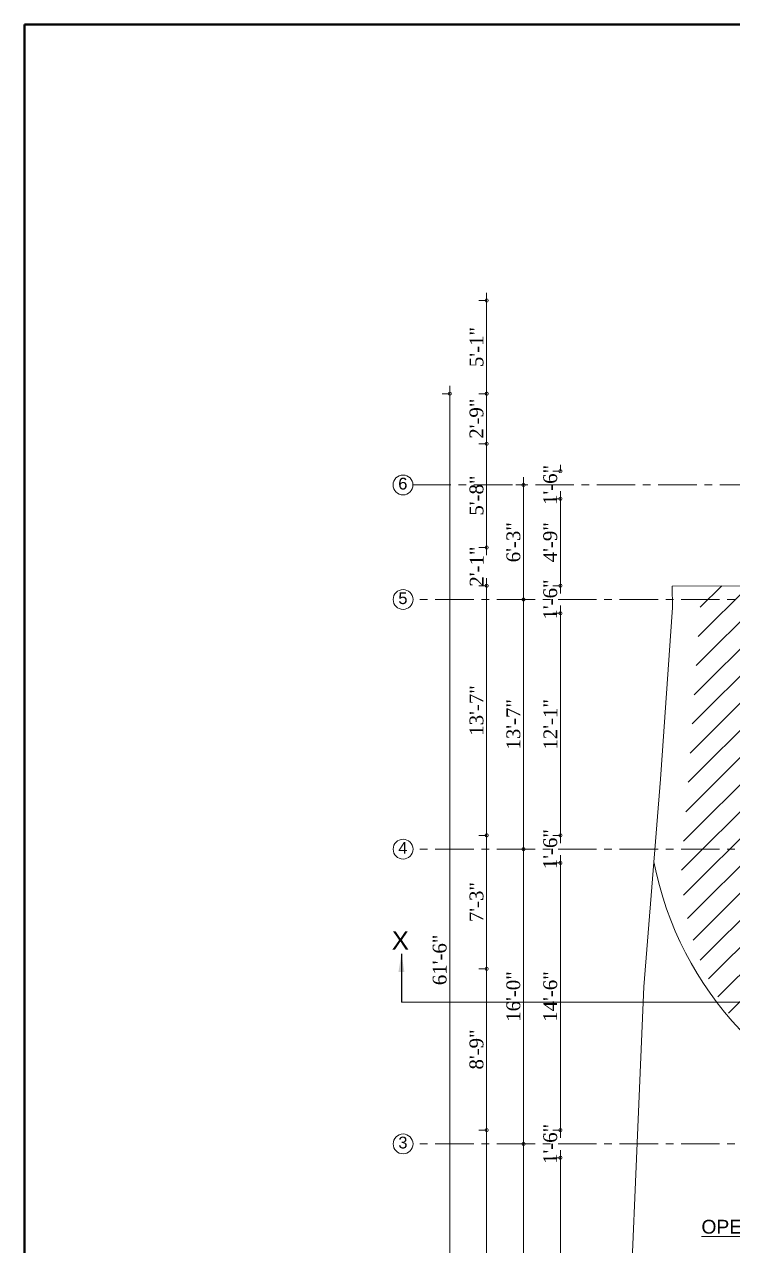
# Model space of a CAD drawing. Header units: inches. Extents: x 5223 to 201172, y -52570 to -12314.
# Drawn here: x 195852 to 196313, y -51947 to -51152 of the extents above; entities that cross this region are included whole.
import ezdxf

# ---------------------------------------------------------------- set-up
doc = ezdxf.new("R2010")
doc.units = ezdxf.units.IN
doc.header["$LTSCALE"] = 20
doc.header["$MEASUREMENT"] = 0
doc.header["$PDMODE"] = 98
doc.linetypes.add('CENTER', pattern=[2, 1.25, -0.25, 0.25, -0.25])
for name, color, linetype, lineweight in [('border', 242, 'Continuous', 40), ('CL', 252, 'CENTER', 5), ('D-DIM', 5, 'Continuous', 13), ('Dim', 7, 'Continuous', 9), ('Dimention', 77, 'Continuous', 9), ('ha', 253, 'Continuous', 5), ('leader lines', 191, 'Continuous', 9), ('Stair', 34, 'Continuous', 9), ('T-TEXT', 7, 'Continuous', 13), ('text', 247, 'Continuous', 13)]:
    doc.layers.add(name, color=color, linetype=linetype, lineweight=lineweight)
doc.styles.get("Standard").update_dxf_attribs({"font": 'ARIALN.TTF'})
doc.styles.add('Times', font='times.ttf')
doc.dimstyles.new('D100', dxfattribs={"dimtxt": 8, "dimasz": 9, "dimexe": 5, "dimexo": 5, "dimgap": 2, "dimtad": 1, "dimdec": 0, "dimzin": 3, "dimdsep": 46, "dimlunit": 4, "dimtxsty": 'Times', "dimblk": 'DOTSMALL', "dimcen": 0.09, "dimdle": 5, "dimaunit": 1, "dimadec": 3, "dimazin": 0, "dimtfac": 1, "dimtdec": 0, "dimtix": 1, "dimtofl": 0, "dimtmove": 1, "dimatfit": 0, "dimfxl": 1, "dimtolj": 1, "dimtzin": 0, "dimarcsym": 0})
doc.dimstyles.get("Standard").update_dxf_attribs({"dimtxt": 12, "dimasz": 9, "dimexe": 6, "dimexo": 12, "dimgap": 0.09, "dimtad": 0, "dimdec": 0, "dimzin": 0, "dimdsep": 46, "dimlunit": 4, "dimtxsty": 'Standard', "dimcen": 3, "dimadec": 0, "dimazin": 0, "dimtfac": 1, "dimtdec": 0, "dimtofl": 0, "dimtmove": 0, "dimatfit": 3, "dimfxl": 1, "dimtolj": 1, "dimtzin": 0, "dimarcsym": 0})

# ---------------------------------------------------------------- blocks, each defined once
blk = doc.blocks.new('_DotSmall')
at = {"layer": 'Dimention', "color": 0, "const_width": 0.5}
blk.add_lwpolyline([(-0.0625, 0, 1), (0.0625, 0, 1)], format="xyb", close=True, dxfattribs=at)
blk = doc.blocks.new('*D46')
at = {"layer": 'Defpoints', "color": 0, "transparency": 16777216}
for p in [(196128.76, -51392.26), (196128.76, -52129.96), (196128.76, -52129.96)]:
    blk.add_point(p, dxfattribs=at)
at = {"layer": 'Dim', "color": 0, "lineweight": 5, "transparency": 16777216}
for p, q in [((196128.76, -51392.26), (196123.76, -51392.26)), ((196128.76, -51387.26), (196128.76, -52134.96)), ((196128.76, -52129.96), (196123.76, -52129.96))]:
    blk.add_line(p, q, dxfattribs=at)
at = {"layer": 'Dim', "color": 0, "lineweight": 5, "transparency": 16777216, "xscale": 4, "yscale": 4, "zscale": 4}
for p, rotation in [((196128.76, -51392.26), 90), ((196128.76, -52129.96), 270)]:
    blk.add_blockref('_DotSmall', p, dxfattribs=dict(at, rotation=rotation))
at = {"layer": 'Dim', "color": 0, "transparency": 16777216, "insert": (196122.19, -51761.11), "char_height": 9, "attachment_point": 5, "rotation": 90, "style": 'Times'}
blk.add_mtext('\\A1;61\'-6"', dxfattribs=at)
blk = doc.blocks.new('*D129')
at = {"layer": 'Defpoints', "color": 0, "transparency": 16777216}
for p in [(196200.76, -51889.96), (196200.76, -51889.96), (196200.76, -52111.96)]:
    blk.add_point(p, dxfattribs=at)
at = {"layer": 'Dim', "color": 0, "lineweight": 5, "transparency": 16777216}
for p, q in [((196200.76, -52116.96), (196200.76, -51884.96)), ((196200.76, -51889.96), (196195.76, -51889.96)), ((196200.76, -52111.96), (196195.76, -52111.96))]:
    blk.add_line(p, q, dxfattribs=at)
at = {"layer": 'Dim', "color": 0, "lineweight": 5, "transparency": 16777216, "xscale": 4, "yscale": 4, "zscale": 4}
for p, rotation in [((196200.76, -51889.96), 90), ((196200.76, -52111.96), 270)]:
    blk.add_blockref('_DotSmall', p, dxfattribs=dict(at, rotation=rotation))
at = {"layer": 'Dim', "color": 0, "transparency": 16777216, "insert": (196194.19, -52000.96), "char_height": 9, "attachment_point": 5, "rotation": 90, "style": 'Times'}
blk.add_mtext('\\A1;18\'-6"', dxfattribs=at)
blk = doc.blocks.new('*D130')
at = {"layer": 'Defpoints', "color": 0, "transparency": 16777216}
for p in [(196200.76, -51871.96), (196200.76, -51871.96), (196200.76, -51889.96)]:
    blk.add_point(p, dxfattribs=at)
at = {"layer": 'Dim', "color": 0, "lineweight": 5, "transparency": 16777216}
for p, q in [((196200.76, -51871.96), (196200.76, -51867.96)), ((196200.76, -51871.96), (196195.76, -51871.96)), ((196200.76, -51889.96), (196195.76, -51889.96)), ((196200.76, -51889.96), (196200.76, -51893.96))]:
    blk.add_line(p, q, dxfattribs=at)
at = {"layer": 'Dim', "color": 0, "lineweight": 5, "transparency": 16777216, "xscale": 4, "yscale": 4, "zscale": 4}
for p, rotation in [((196200.76, -51871.96), 270), ((196200.76, -51889.96), 90)]:
    blk.add_blockref('_DotSmall', p, dxfattribs=dict(at, rotation=rotation))
at = {"layer": 'Dim', "color": 0, "transparency": 16777216, "insert": (196194.19, -51880.96), "char_height": 9, "attachment_point": 5, "rotation": 90, "style": 'Times'}
blk.add_mtext('\\A1;1\'-6"', dxfattribs=at)
blk = doc.blocks.new('*D131')
at = {"layer": 'Defpoints', "color": 0, "transparency": 16777216}
for p in [(196200.76, -51697.96), (196200.76, -51697.96), (196200.76, -51871.96)]:
    blk.add_point(p, dxfattribs=at)
at = {"layer": 'Dim', "color": 0, "lineweight": 5, "transparency": 16777216}
for p, q in [((196200.76, -51876.96), (196200.76, -51692.96)), ((196200.76, -51697.96), (196195.76, -51697.96)), ((196200.76, -51871.96), (196195.76, -51871.96))]:
    blk.add_line(p, q, dxfattribs=at)
at = {"layer": 'Dim', "color": 0, "lineweight": 5, "transparency": 16777216, "xscale": 4, "yscale": 4, "zscale": 4}
for p, rotation in [((196200.76, -51697.96), 90), ((196200.76, -51871.96), 270)]:
    blk.add_blockref('_DotSmall', p, dxfattribs=dict(at, rotation=rotation))
at = {"layer": 'Dim', "color": 0, "transparency": 16777216, "insert": (196194.19, -51784.96), "char_height": 9, "attachment_point": 5, "rotation": 90, "style": 'Times'}
blk.add_mtext('\\A1;14\'-6"', dxfattribs=at)
blk = doc.blocks.new('*D132')
at = {"layer": 'Defpoints', "color": 0, "transparency": 16777216}
for p in [(196200.76, -51679.96), (196200.76, -51679.96), (196200.76, -51697.96)]:
    blk.add_point(p, dxfattribs=at)
at = {"layer": 'Dim', "color": 0, "lineweight": 5, "transparency": 16777216}
for p, q in [((196200.76, -51679.96), (196195.76, -51679.96)), ((196200.76, -51679.96), (196200.76, -51675.96)), ((196200.76, -51697.96), (196195.76, -51697.96)), ((196200.76, -51697.96), (196200.76, -51701.96))]:
    blk.add_line(p, q, dxfattribs=at)
at = {"layer": 'Dim', "color": 0, "lineweight": 5, "transparency": 16777216, "xscale": 4, "yscale": 4, "zscale": 4}
for p, rotation in [((196200.76, -51679.96), 270), ((196200.76, -51697.96), 90)]:
    blk.add_blockref('_DotSmall', p, dxfattribs=dict(at, rotation=rotation))
at = {"layer": 'Dim', "color": 0, "transparency": 16777216, "insert": (196194.19, -51688.96), "char_height": 9, "attachment_point": 5, "rotation": 90, "style": 'Times'}
blk.add_mtext('\\A1;1\'-6"', dxfattribs=at)
blk = doc.blocks.new('*D133')
at = {"layer": 'Defpoints', "color": 0, "transparency": 16777216}
for p in [(196200.76, -51535.34), (196200.76, -51535.34), (196200.76, -51679.96)]:
    blk.add_point(p, dxfattribs=at)
at = {"layer": 'Dim', "color": 0, "lineweight": 5, "transparency": 16777216}
for p, q in [((196200.76, -51535.34), (196195.76, -51535.34)), ((196200.76, -51684.96), (196200.76, -51530.34)), ((196200.76, -51679.96), (196195.76, -51679.96))]:
    blk.add_line(p, q, dxfattribs=at)
at = {"layer": 'Dim', "color": 0, "lineweight": 5, "transparency": 16777216, "xscale": 4, "yscale": 4, "zscale": 4}
for p, rotation in [((196200.76, -51535.34), 90), ((196200.76, -51679.96), 270)]:
    blk.add_blockref('_DotSmall', p, dxfattribs=dict(at, rotation=rotation))
at = {"layer": 'Dim', "color": 0, "transparency": 16777216, "insert": (196194.26, -51607.65), "char_height": 9, "attachment_point": 5, "rotation": 90, "style": 'Times'}
blk.add_mtext('\\A1;12\'-1"', dxfattribs=at)
blk = doc.blocks.new('*D134')
at = {"layer": 'Defpoints', "color": 0, "transparency": 16777216}
for p in [(196200.76, -51517.34), (196200.76, -51517.34), (196200.76, -51535.34)]:
    blk.add_point(p, dxfattribs=at)
at = {"layer": 'Dim', "color": 0, "lineweight": 5, "transparency": 16777216}
for p, q in [((196200.76, -51517.34), (196200.76, -51513.34)), ((196200.76, -51517.34), (196195.76, -51517.34)), ((196200.76, -51535.34), (196195.76, -51535.34)), ((196200.76, -51535.34), (196200.76, -51539.34))]:
    blk.add_line(p, q, dxfattribs=at)
at = {"layer": 'Dim', "color": 0, "lineweight": 5, "transparency": 16777216, "xscale": 4, "yscale": 4, "zscale": 4}
for p, rotation in [((196200.76, -51517.34), 270), ((196200.76, -51535.34), 90)]:
    blk.add_blockref('_DotSmall', p, dxfattribs=dict(at, rotation=rotation))
at = {"layer": 'Dim', "color": 0, "transparency": 16777216, "insert": (196194.19, -51526.34), "char_height": 9, "attachment_point": 5, "rotation": 90, "style": 'Times'}
blk.add_mtext('\\A1;1\'-6"', dxfattribs=at)
blk = doc.blocks.new('*D135')
at = {"layer": 'Defpoints', "color": 0, "transparency": 16777216}
for p in [(196200.76, -51460.72), (196200.76, -51460.72), (196200.76, -51517.34)]:
    blk.add_point(p, dxfattribs=at)
at = {"layer": 'Dim', "color": 0, "lineweight": 5, "transparency": 16777216}
for p, q in [((196200.76, -51522.34), (196200.76, -51455.72)), ((196200.76, -51460.72), (196195.76, -51460.72)), ((196200.76, -51517.34), (196195.76, -51517.34))]:
    blk.add_line(p, q, dxfattribs=at)
at = {"layer": 'Dim', "color": 0, "lineweight": 5, "transparency": 16777216, "xscale": 4, "yscale": 4, "zscale": 4}
for p, rotation in [((196200.76, -51460.72), 90), ((196200.76, -51517.34), 270)]:
    blk.add_blockref('_DotSmall', p, dxfattribs=dict(at, rotation=rotation))
at = {"layer": 'Dim', "color": 0, "transparency": 16777216, "insert": (196194.17, -51489.03), "char_height": 9, "attachment_point": 5, "rotation": 90, "style": 'Times'}
blk.add_mtext('\\A1;4\'-9"', dxfattribs=at)
blk = doc.blocks.new('*D136')
at = {"layer": 'Defpoints', "color": 0, "transparency": 16777216}
for p in [(196200.76, -51442.72), (196200.76, -51442.72), (196200.76, -51460.72)]:
    blk.add_point(p, dxfattribs=at)
at = {"layer": 'Dim', "color": 0, "lineweight": 5, "transparency": 16777216}
for p, q in [((196200.76, -51442.72), (196200.76, -51438.72)), ((196200.76, -51442.72), (196195.76, -51442.72)), ((196200.76, -51460.72), (196195.76, -51460.72)), ((196200.76, -51460.72), (196200.76, -51464.72))]:
    blk.add_line(p, q, dxfattribs=at)
at = {"layer": 'Dim', "color": 0, "lineweight": 5, "transparency": 16777216, "xscale": 4, "yscale": 4, "zscale": 4}
for p, rotation in [((196200.76, -51442.72), 270), ((196200.76, -51460.72), 90)]:
    blk.add_blockref('_DotSmall', p, dxfattribs=dict(at, rotation=rotation))
at = {"layer": 'Dim', "color": 0, "transparency": 16777216, "insert": (196194.19, -51451.72), "char_height": 9, "attachment_point": 5, "rotation": 90, "style": 'Times'}
blk.add_mtext('\\A1;1\'-6"', dxfattribs=at)
blk = doc.blocks.new('*D137')
at = {"layer": 'Defpoints', "color": 0, "transparency": 16777216}
for p in [(196176.76, -51451.72), (196176.76, -51526.34), (196176.76, -51526.34)]:
    blk.add_point(p, dxfattribs=at)
at = {"layer": 'Dim', "color": 0, "lineweight": 5, "transparency": 16777216}
for p, q in [((196176.76, -51446.72), (196176.76, -51531.34)), ((196176.76, -51451.72), (196171.76, -51451.72)), ((196176.76, -51526.34), (196171.76, -51526.34))]:
    blk.add_line(p, q, dxfattribs=at)
at = {"layer": 'Dim', "color": 0, "lineweight": 5, "transparency": 16777216, "xscale": 4, "yscale": 4, "zscale": 4}
for p, rotation in [((196176.76, -51451.72), 90), ((196176.76, -51526.34), 270)]:
    blk.add_blockref('_DotSmall', p, dxfattribs=dict(at, rotation=rotation))
at = {"layer": 'Dim', "color": 0, "transparency": 16777216, "insert": (196170.19, -51489.03), "char_height": 9, "attachment_point": 5, "rotation": 90, "style": 'Times'}
blk.add_mtext('\\A1;6\'-3"', dxfattribs=at)
blk = doc.blocks.new('*D138')
at = {"layer": 'Defpoints', "color": 0, "transparency": 16777216}
for p in [(196176.76, -51526.34), (196176.76, -51688.96), (196176.76, -51688.96)]:
    blk.add_point(p, dxfattribs=at)
at = {"layer": 'Dim', "color": 0, "lineweight": 5, "transparency": 16777216}
for p, q in [((196176.76, -51521.34), (196176.76, -51693.96)), ((196176.76, -51526.34), (196171.76, -51526.34)), ((196176.76, -51688.96), (196171.76, -51688.96))]:
    blk.add_line(p, q, dxfattribs=at)
at = {"layer": 'Dim', "color": 0, "lineweight": 5, "transparency": 16777216, "xscale": 4, "yscale": 4, "zscale": 4}
for p, rotation in [((196176.76, -51526.34), 90), ((196176.76, -51688.96), 270)]:
    blk.add_blockref('_DotSmall', p, dxfattribs=dict(at, rotation=rotation))
at = {"layer": 'Dim', "color": 0, "transparency": 16777216, "insert": (196170.17, -51607.65), "char_height": 9, "attachment_point": 5, "rotation": 90, "style": 'Times'}
blk.add_mtext('\\A1;13\'-7"', dxfattribs=at)
blk = doc.blocks.new('*D139')
at = {"layer": 'Defpoints', "color": 0, "transparency": 16777216}
for p in [(196176.76, -51688.96), (196176.76, -51880.96), (196176.76, -51880.96)]:
    blk.add_point(p, dxfattribs=at)
at = {"layer": 'Dim', "color": 0, "lineweight": 5, "transparency": 16777216}
for p, q in [((196176.76, -51683.96), (196176.76, -51885.96)), ((196176.76, -51688.96), (196171.76, -51688.96)), ((196176.76, -51880.96), (196171.76, -51880.96))]:
    blk.add_line(p, q, dxfattribs=at)
at = {"layer": 'Dim', "color": 0, "lineweight": 5, "transparency": 16777216, "xscale": 4, "yscale": 4, "zscale": 4}
for p, rotation in [((196176.76, -51688.96), 90), ((196176.76, -51880.96), 270)]:
    blk.add_blockref('_DotSmall', p, dxfattribs=dict(at, rotation=rotation))
at = {"layer": 'Dim', "color": 0, "transparency": 16777216, "insert": (196170.19, -51784.96), "char_height": 9, "attachment_point": 5, "rotation": 90, "style": 'Times'}
blk.add_mtext('\\A1;16\'-0"', dxfattribs=at)
blk = doc.blocks.new('*D140')
at = {"layer": 'Defpoints', "color": 0, "transparency": 16777216}
for p in [(196176.76, -51880.96), (196176.76, -52120.96), (196176.76, -52120.96)]:
    blk.add_point(p, dxfattribs=at)
at = {"layer": 'Dim', "color": 0, "lineweight": 5, "transparency": 16777216}
for p, q in [((196176.76, -51875.96), (196176.76, -52125.96)), ((196176.76, -51880.96), (196171.76, -51880.96)), ((196176.76, -52120.96), (196171.76, -52120.96))]:
    blk.add_line(p, q, dxfattribs=at)
at = {"layer": 'Dim', "color": 0, "lineweight": 5, "transparency": 16777216, "xscale": 4, "yscale": 4, "zscale": 4}
for p, rotation in [((196176.76, -51880.96), 90), ((196176.76, -52120.96), 270)]:
    blk.add_blockref('_DotSmall', p, dxfattribs=dict(at, rotation=rotation))
at = {"layer": 'Dim', "color": 0, "transparency": 16777216, "insert": (196170.19, -52000.96), "char_height": 9, "attachment_point": 5, "rotation": 90, "style": 'Times'}
blk.add_mtext('\\A1;20\'-0"', dxfattribs=at)
blk = doc.blocks.new('*D142')
at = {"layer": 'Defpoints', "color": 0, "transparency": 16777216}
for p in [(196152.76, -51871.96), (196152.76, -51871.96), (196152.76, -52129.96)]:
    blk.add_point(p, dxfattribs=at)
at = {"layer": 'Dim', "color": 0, "lineweight": 5, "transparency": 16777216}
for p, q in [((196152.76, -52134.96), (196152.76, -51866.96)), ((196152.76, -51871.96), (196147.76, -51871.96)), ((196152.76, -52129.96), (196147.76, -52129.96))]:
    blk.add_line(p, q, dxfattribs=at)
at = {"layer": 'Dim', "color": 0, "lineweight": 5, "transparency": 16777216, "xscale": 4, "yscale": 4, "zscale": 4}
for p, rotation in [((196152.76, -51871.96), 90), ((196152.76, -52129.96), 270)]:
    blk.add_blockref('_DotSmall', p, dxfattribs=dict(at, rotation=rotation))
at = {"layer": 'Dim', "color": 0, "transparency": 16777216, "insert": (196146.19, -52000.96), "char_height": 9, "attachment_point": 5, "rotation": 90, "style": 'Times'}
blk.add_mtext('\\A1;21\'-6"', dxfattribs=at)
blk = doc.blocks.new('*D143')
at = {"layer": 'Defpoints', "color": 0, "transparency": 16777216}
for p in [(196152.76, -51766.96), (196152.76, -51766.96), (196152.76, -51871.96)]:
    blk.add_point(p, dxfattribs=at)
at = {"layer": 'Dim', "color": 0, "lineweight": 5, "transparency": 16777216}
for p, q in [((196152.76, -51766.96), (196147.76, -51766.96)), ((196152.76, -51876.96), (196152.76, -51761.96)), ((196152.76, -51871.96), (196147.76, -51871.96))]:
    blk.add_line(p, q, dxfattribs=at)
at = {"layer": 'Dim', "color": 0, "lineweight": 5, "transparency": 16777216, "xscale": 4, "yscale": 4, "zscale": 4}
for p, rotation in [((196152.76, -51766.96), 90), ((196152.76, -51871.96), 270)]:
    blk.add_blockref('_DotSmall', p, dxfattribs=dict(at, rotation=rotation))
at = {"layer": 'Dim', "color": 0, "transparency": 16777216, "insert": (196146.17, -51819.46), "char_height": 9, "attachment_point": 5, "rotation": 90, "style": 'Times'}
blk.add_mtext('\\A1;8\'-9"', dxfattribs=at)
blk = doc.blocks.new('*D144')
at = {"layer": 'Defpoints', "color": 0, "transparency": 16777216}
for p in [(196152.76, -51679.96), (196152.76, -51679.96), (196152.76, -51766.96)]:
    blk.add_point(p, dxfattribs=at)
at = {"layer": 'Dim', "color": 0, "lineweight": 5, "transparency": 16777216}
for p, q in [((196152.76, -51679.96), (196147.76, -51679.96)), ((196152.76, -51771.96), (196152.76, -51674.96)), ((196152.76, -51766.96), (196147.76, -51766.96))]:
    blk.add_line(p, q, dxfattribs=at)
at = {"layer": 'Dim', "color": 0, "lineweight": 5, "transparency": 16777216, "xscale": 4, "yscale": 4, "zscale": 4}
for p, rotation in [((196152.76, -51679.96), 90), ((196152.76, -51766.96), 270)]:
    blk.add_blockref('_DotSmall', p, dxfattribs=dict(at, rotation=rotation))
at = {"layer": 'Dim', "color": 0, "transparency": 16777216, "insert": (196146.17, -51723.46), "char_height": 9, "attachment_point": 5, "rotation": 90, "style": 'Times'}
blk.add_mtext('\\A1;7\'-3"', dxfattribs=at)
blk = doc.blocks.new('*D145')
at = {"layer": 'Defpoints', "color": 0, "transparency": 16777216}
for p in [(196152.76, -51517.34), (196152.76, -51517.34), (196152.76, -51679.96)]:
    blk.add_point(p, dxfattribs=at)
at = {"layer": 'Dim', "color": 0, "lineweight": 5, "transparency": 16777216}
for p, q in [((196152.76, -51684.96), (196152.76, -51512.34)), ((196152.76, -51517.34), (196147.76, -51517.34)), ((196152.76, -51679.96), (196147.76, -51679.96))]:
    blk.add_line(p, q, dxfattribs=at)
at = {"layer": 'Dim', "color": 0, "lineweight": 5, "transparency": 16777216, "xscale": 4, "yscale": 4, "zscale": 4}
for p, rotation in [((196152.76, -51517.34), 90), ((196152.76, -51679.96), 270)]:
    blk.add_blockref('_DotSmall', p, dxfattribs=dict(at, rotation=rotation))
at = {"layer": 'Dim', "color": 0, "transparency": 16777216, "insert": (196146.17, -51598.65), "char_height": 9, "attachment_point": 5, "rotation": 90, "style": 'Times'}
blk.add_mtext('\\A1;13\'-7"', dxfattribs=at)
blk = doc.blocks.new('*D146')
at = {"layer": 'Defpoints', "color": 0, "transparency": 16777216}
for p in [(196152.76, -51492.47), (196152.76, -51492.47), (196152.76, -51517.34)]:
    blk.add_point(p, dxfattribs=at)
at = {"layer": 'Dim', "color": 0, "lineweight": 5, "transparency": 16777216}
for p, q in [((196152.76, -51492.47), (196152.76, -51488.47)), ((196152.76, -51492.47), (196147.76, -51492.47)), ((196152.76, -51517.34), (196147.76, -51517.34)), ((196152.76, -51517.34), (196152.76, -51521.34))]:
    blk.add_line(p, q, dxfattribs=at)
at = {"layer": 'Dim', "color": 0, "lineweight": 5, "transparency": 16777216, "xscale": 4, "yscale": 4, "zscale": 4}
for p, rotation in [((196152.76, -51492.47), 270), ((196152.76, -51517.34), 90)]:
    blk.add_blockref('_DotSmall', p, dxfattribs=dict(at, rotation=rotation))
at = {"layer": 'Dim', "color": 0, "transparency": 16777216, "insert": (196146.26, -51504.91), "char_height": 9, "attachment_point": 5, "rotation": 90, "style": 'Times'}
blk.add_mtext('\\A1;2\'-1"', dxfattribs=at)
blk = doc.blocks.new('*D147')
at = {"layer": 'Defpoints', "color": 0, "transparency": 16777216}
for p in [(196152.76, -51424.86), (196152.76, -51424.86), (196152.76, -51492.47)]:
    blk.add_point(p, dxfattribs=at)
at = {"layer": 'Dim', "color": 0, "lineweight": 5, "transparency": 16777216}
for p, q in [((196152.76, -51424.86), (196147.76, -51424.86)), ((196152.76, -51497.47), (196152.76, -51419.86)), ((196152.76, -51492.47), (196147.76, -51492.47))]:
    blk.add_line(p, q, dxfattribs=at)
at = {"layer": 'Dim', "color": 0, "lineweight": 5, "transparency": 16777216, "xscale": 4, "yscale": 4, "zscale": 4}
for p, rotation in [((196152.76, -51424.86), 90), ((196152.76, -51492.47), 270)]:
    blk.add_blockref('_DotSmall', p, dxfattribs=dict(at, rotation=rotation))
at = {"layer": 'Dim', "color": 0, "transparency": 16777216, "insert": (196146.19, -51458.66), "char_height": 9, "attachment_point": 5, "rotation": 90, "style": 'Times'}
blk.add_mtext('\\A1;5\'-8"', dxfattribs=at)
blk = doc.blocks.new('*D148')
at = {"layer": 'Defpoints', "color": 0, "transparency": 16777216}
for p in [(196152.76, -51392.26), (196152.76, -51392.26), (196152.76, -51424.86)]:
    blk.add_point(p, dxfattribs=at)
at = {"layer": 'Dim', "color": 0, "lineweight": 5, "transparency": 16777216}
for p, q in [((196152.76, -51392.26), (196147.76, -51392.26)), ((196152.76, -51429.86), (196152.76, -51387.26)), ((196152.76, -51424.86), (196147.76, -51424.86))]:
    blk.add_line(p, q, dxfattribs=at)
at = {"layer": 'Dim', "color": 0, "lineweight": 5, "transparency": 16777216, "xscale": 4, "yscale": 4, "zscale": 4}
for p, rotation in [((196152.76, -51392.26), 90), ((196152.76, -51424.86), 270)]:
    blk.add_blockref('_DotSmall', p, dxfattribs=dict(at, rotation=rotation))
at = {"layer": 'Dim', "color": 0, "transparency": 16777216, "insert": (196146.17, -51408.56), "char_height": 9, "attachment_point": 5, "rotation": 90, "style": 'Times'}
blk.add_mtext('\\A1;2\'-9"', dxfattribs=at)
blk = doc.blocks.new('*D149')
at = {"layer": 'Defpoints', "color": 0, "transparency": 16777216}
for p in [(196152.76, -51331.56), (196152.76, -51331.56), (196152.76, -51392.26)]:
    blk.add_point(p, dxfattribs=at)
at = {"layer": 'Dim', "color": 0, "lineweight": 5, "transparency": 16777216}
for p, q in [((196152.76, -51397.26), (196152.76, -51326.56)), ((196152.76, -51331.56), (196147.76, -51331.56)), ((196152.76, -51392.26), (196147.76, -51392.26))]:
    blk.add_line(p, q, dxfattribs=at)
at = {"layer": 'Dim', "color": 0, "lineweight": 5, "transparency": 16777216, "xscale": 4, "yscale": 4, "zscale": 4}
for p, rotation in [((196152.76, -51331.56), 90), ((196152.76, -51392.26), 270)]:
    blk.add_blockref('_DotSmall', p, dxfattribs=dict(at, rotation=rotation))
at = {"layer": 'Dim', "color": 0, "transparency": 16777216, "insert": (196146.19, -51361.91), "char_height": 9, "attachment_point": 5, "rotation": 90, "style": 'Times'}
blk.add_mtext('\\A1;5\'-1"', dxfattribs=at)

msp = doc.modelspace()

# ---------------------------------------------------------------- hatches: boundary and pattern name
at = {"layer": 'ha'}
h = msp.add_hatch(dxfattribs=at)
h.set_pattern_fill('ANSI31', color=256, scale=100, style=0)
h.paths.add_polyline_path([(196366.38, -51517.34), (196291.62, -51517.34), (196291.85, -51532.02), (196283.96, -51644.66), (196279.62, -51698.68, 0.359923), (196423.49, -51869.3), (196423.49, -51790.18, -0.350641), (196366.38, -51705.15)])

# ---------------------------------------------------------------- linework, layer by layer
at = {"layer": 'border'}
msp.add_lwpolyline([(195851.85, -51151.73), (197893.12, -51151.73), (197893.12, -52570.02), (195851.85, -52570.02)], close=True, dxfattribs=at)
at = {"layer": 'CL'}
for p, q in [((196849.49, -51451.72), (196104.76, -51451.72)), ((197744.34, -51526.34), (196104.76, -51526.34)), ((197744.34, -51688.96), (196104.76, -51688.96)), ((197744.34, -51880.96), (196104.76, -51880.96))]:
    msp.add_line(p, q, dxfattribs=at)
at = {"layer": 'D-DIM'}
msp.add_line((196097.29, -51788.61), (197750.76, -51788.61), dxfattribs=at)
at = {"layer": 'leader lines'}
for centre in [(196098.3, -51451.72), (196098.35, -51526.34), (196098.35, -51688.96), (196098.35, -51880.96)]:
    msp.add_circle(centre, 6.46, dxfattribs=at)
at = {"layer": 'Stair'}
msp.add_line((196273.63, -51517.63), (196447.49, -51517.34), dxfattribs=at)
msp.add_lwpolyline([(196273.63, -51517.63), (196273.84, -51531.53), (196266.01, -51643.31), (196255.12, -51778.75), (196242.34, -52078.67), (196254.13, -52200.74), (196228.53, -52298.39)], dxfattribs=at)
msp.add_arc((196479.09, -51654.89), 221.5, 191.02123, 255.46128, dxfattribs=at)

# ---------------------------------------------------------------- texts
at = {"layer": 'T-TEXT', "ltscale": 0.5, "insert": (196346.36, -51934.98), "char_height": 9, "attachment_point": 5, "rotation": 0}
msp.add_mtext('{\\fArial|b0|i0|c0|p34;\\L\\C7;OPEN PLATFORM}', dxfattribs=at)
at = {"layer": 'text', "attachment_point": 5, "rotation": 359.99999}
for s, insert, char_height in [('{\\fArial Baltic|b0|i0|c0|p34;6}', (196098.19, -51450.9), 7.68), ('{\\fArial Baltic|b0|i0|c0|p34;5}', (196098.24, -51525.52), 7.68), ('{\\fArial Baltic|b0|i0|c0|p34;4}', (196098.24, -51688.14), 7.68), ('{\\fArial Baltic|b0|i0|c0|p34;X}', (196096.59, -51748.41), 12), ('{\\fArial Baltic|b0|i0|c0|p34;3}', (196098.24, -51880.14), 7.68)]:
    msp.add_mtext(s, dxfattribs=dict(at, insert=insert, char_height=char_height))

# ---------------------------------------------------------------- dimensions: what is measured, and where the dimension line sits
at = {"layer": 'Dim'}
for base, p1, p2, picture, middle in [((196152.76, -51331.56), (196152.76, -51392.26), (196152.76, -51331.56), '*D149', (196146.19, -51361.91)), ((196128.76, -52129.96), (196128.76, -51392.26), (196128.76, -52129.96), '*D46', (196122.19, -51761.11)), ((196152.76, -51392.26), (196152.76, -51424.86), (196152.76, -51392.26), '*D148', (196146.17, -51408.56)), ((196152.76, -51424.86), (196152.76, -51492.47), (196152.76, -51424.86), '*D147', (196146.19, -51458.66)), ((196200.76, -51442.72), (196200.76, -51460.72), (196200.76, -51442.72), '*D136', (196194.19, -51451.72)), ((196176.76, -51526.34), (196176.76, -51451.72), (196176.76, -51526.34), '*D137', (196170.19, -51489.03)), ((196200.76, -51460.72), (196200.76, -51517.34), (196200.76, -51460.72), '*D135', (196194.17, -51489.03)), ((196152.76, -51492.47), (196152.76, -51517.34), (196152.76, -51492.47), '*D146', (196146.26, -51504.91)), ((196152.76, -51517.34), (196152.76, -51679.96), (196152.76, -51517.34), '*D145', (196146.17, -51598.65)), ((196200.76, -51517.34), (196200.76, -51535.34), (196200.76, -51517.34), '*D134', (196194.19, -51526.34)), ((196176.76, -51688.96), (196176.76, -51526.34), (196176.76, -51688.96), '*D138', (196170.17, -51607.65)), ((196200.76, -51535.34), (196200.76, -51679.96), (196200.76, -51535.34), '*D133', (196194.26, -51607.65)), ((196152.76, -51679.96), (196152.76, -51766.96), (196152.76, -51679.96), '*D144', (196146.17, -51723.46)), ((196200.76, -51679.96), (196200.76, -51697.96), (196200.76, -51679.96), '*D132', (196194.19, -51688.96)), ((196176.76, -51880.96), (196176.76, -51688.96), (196176.76, -51880.96), '*D139', (196170.19, -51784.96)), ((196200.76, -51697.96), (196200.76, -51871.96), (196200.76, -51697.96), '*D131', (196194.19, -51784.96)), ((196152.76, -51766.96), (196152.76, -51871.96), (196152.76, -51766.96), '*D143', (196146.17, -51819.46)), ((196152.76, -51871.96), (196152.76, -52129.96), (196152.76, -51871.96), '*D142', (196146.19, -52000.96)), ((196200.76, -51871.96), (196200.76, -51889.96), (196200.76, -51871.96), '*D130', (196194.19, -51880.96)), ((196176.76, -52120.96), (196176.76, -51880.96), (196176.76, -52120.96), '*D140', (196170.19, -52000.96)), ((196200.76, -51889.96), (196200.76, -52111.96), (196200.76, -51889.96), '*D129', (196194.19, -52000.96))]:
    dim = msp.add_linear_dim(base=base, p1=p1, p2=p2, angle=90, dimstyle='D100', override={"dimtxt": 9, "dimasz": 4, "dimfxl": 3, "dimfxlon": 1, "dimlwd": 5, "dimlwe": 5}, dxfattribs=at)
    dim.commit()
    dim.dimension.update_dxf_attribs({"geometry": picture, "text_midpoint": middle})

# ---------------------------------------------------------------- leaders
at = {"layer": 'D-DIM'}
msp.add_leader([(196097.29, -51757.08), (196097.29, -51788.61)], dimstyle='Standard', override={"dimasz": 12, "dimgap": 0.09, "dimtad": 0, "dimfxl": 4, "dimfxlon": 1}, dxfattribs=at)

doc.saveas('drawing.dxf')
